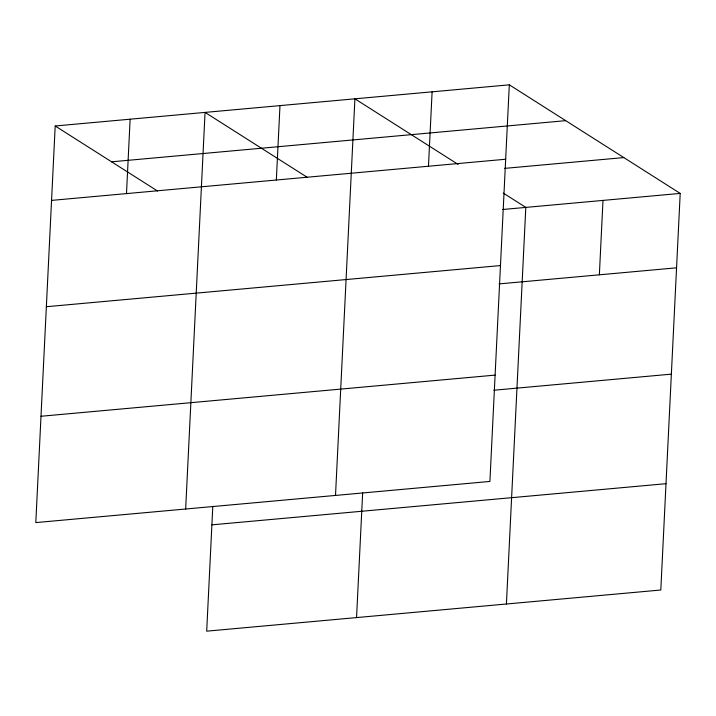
<?xml version="1.0" encoding="UTF-8"?>
<svg xmlns="http://www.w3.org/2000/svg" width="716" height="716" viewBox="0 0 716 716"><rect width="100%" height="100%" fill="white"/><g stroke="black" fill="none" stroke-linecap="round" stroke-linejoin="round"><path stroke-width="1.07" d="M55.195 125.989L35.8 522.591L489.905 481.438L509.309 84.828L55.195 125.989L157.511 190.993M126.49 193.606L130.124 119.196M185.659 509.013L205.053 112.403L307.37 177.407M212.804 506.221L206.691 631.172L660.805 590.011L680.2 193.41L509.309 84.828M276.34 180.02L279.983 105.61M335.509 495.427L354.912 98.826L458.159 164.429M356.55 617.586L362.663 492.644M428.472 166.237L432.106 91.827M506.409 604.009L525.804 207.398L503.25 193.069M599.364 274.81L602.997 200.408M111.589 161.816L565.703 120.664M51.561 200.391L505.666 159.238M504.699 168.376L623.806 157.583M502.668 209.502L680.2 193.41M46.361 306.716L500.466 265.564M499.025 283.903L676.557 267.82M41 416.265L495.105 375.112M493.825 390.229L671.357 374.146M211.891 524.846L666.005 483.694"/></g></svg>
